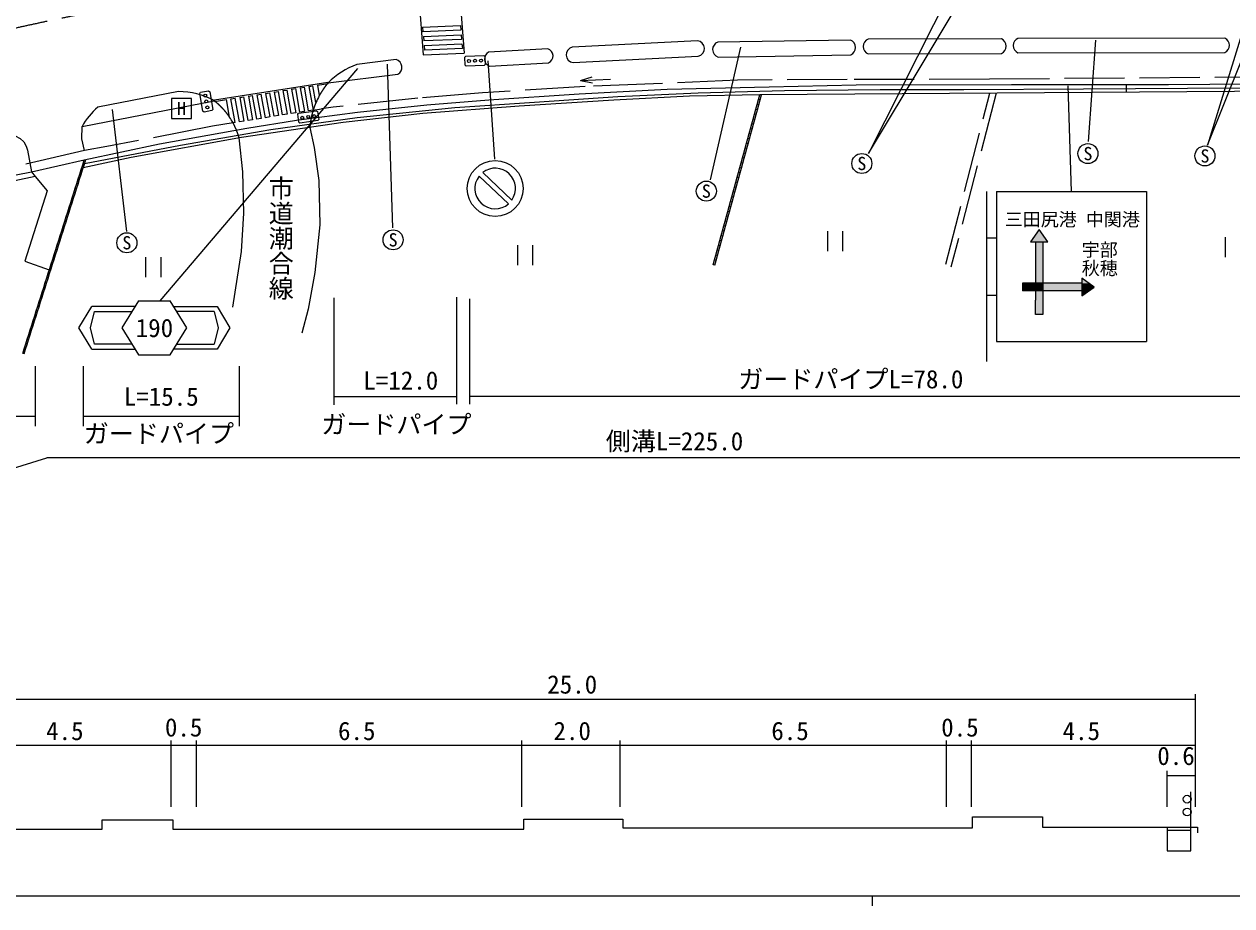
# Model space of a CAD drawing. Units: millimetres, scale not verified, with parts at other scales. Extents: x 40000 to 680000, y 20000 to 380000.
# Drawn here: x 183313 to 303914, y 204000 to 292028 of the extents above; entities that cross this region are included whole.
import ezdxf
from ezdxf.enums import TextEntityAlignment as Align

# ---------------------------------------------------------------- set-up
doc = ezdxf.new("R2010")
doc.units = ezdxf.units.MM
doc.header["$LTSCALE"] = 1000
doc.linetypes.add('CHAIN', pattern=[18.5, 12, -1.5, 3.5, -1.5])
doc.linetypes.add('DASHED', pattern=[7.5, 6, -1.5])
for name, color, linetype, lineweight in [('M-BGD', 7, 'Continuous', 13), ('M-BGD-EXST', 7, 'Continuous', 13), ('M-BGD-RSTR', 7, 'Continuous', 13), ('M-BMK', 2, 'CHAIN', 13), ('M-BMK-HTXT', 7, 'Continuous', 13), ('M-STR-HTXT', 7, 'Continuous', 13), ('M-STR-STRC', 7, 'Continuous', 13), ('M-TTL-BAND', 7, 'Continuous', 25)]:
    doc.layers.add(name, color=color, linetype=linetype, lineweight=lineweight)
doc.styles.add('@ＭＳ ゴシック', font='')
doc.styles.add('ＭＳ ゴシック', font='')
doc.styles.get('@ＭＳ ゴシック').set_extended_font_data('@MS Gothic')
doc.styles.get('ＭＳ ゴシック').set_extended_font_data('MS Gothic')

msp = doc.modelspace()

# ---------------------------------------------------------------- hatches: boundary and pattern name
at = {"layer": 'M-STR-STRC'}
for points in [[(284673, 271535), (283798, 270285), (284298, 270285), (285048, 270285), (285548, 270285)], [(285048, 270285), (284298, 270285), (284298, 266160), (285048, 266160)], [(288923, 266660), (288923, 266160), (288923, 265410), (288923, 264910), (290173, 265785)], [(284298, 265410), (284298, 266160), (283003, 266160), (283003, 265410)], [(285048, 266160), (284298, 266160), (284298, 265410), (285048, 265410)], [(285048, 265410), (284298, 265410), (284298, 263035), (285048, 263035)], [(288923, 266160), (285048, 266160), (285048, 265410), (288923, 265410)], [(290173, 265785), (289637, 266160), (288923, 266160), (288923, 265410), (288923, 264910)]]:
    msp.add_hatch(color=256, dxfattribs=at).paths.add_polyline_path(points)

# ---------------------------------------------------------------- linework, layer by layer
at = {"layer": 'M-BGD'}
for p, q in [((235595, 289552), (229694, 289226)), ((250550, 290378), (238046, 289735)), ((265840, 290442), (252581, 290237)), ((280896, 290575), (267586, 290540)), ((303213, 290633), (282553, 290609)), ((220446, 288486), (216533, 288001)), ((238125, 288197), (250629, 288840)), ((252604, 288747), (265863, 288953)), ((267590, 289060), (280900, 289095)), ((282555, 289169), (303215, 289193)), ((229770, 287849), (235671, 288174)), ((213661, 286163), (220627, 287028)), ((238862, 286419), (240051, 286760)), ((238862, 286419), (241860, 286522)), ((238862, 286419), (240071, 286160)), ((293373, 285999), (293367, 285224)), ((198729, 285303), (190671, 283736)), ((256655, 284499), (256788, 284984)), ((256800, 284459), (256944, 284985)), ((189093, 281809), (202296, 284377)), ((256256, 283043), (256389, 283528)), ((256389, 283528), (256522, 284014)), ((256533, 283489), (256389, 283528)), ((256400, 283004), (256533, 283489)), ((256522, 284014), (256655, 284499)), ((256667, 283974), (256522, 284014)), ((256533, 283489), (256667, 283974)), ((256800, 284459), (256655, 284499)), ((256667, 283974), (256800, 284459)), ((255989, 282073), (256123, 282558)), ((256123, 282558), (256256, 283043)), ((256267, 282518), (256123, 282558)), ((256134, 282033), (256267, 282518)), ((256400, 283004), (256256, 283043)), ((256267, 282518), (256400, 283004)), ((255590, 280617), (255723, 281102)), ((255723, 281102), (255856, 281588)), ((255868, 281063), (255723, 281102)), ((255735, 280577), (255868, 281063)), ((255856, 281588), (255989, 282073)), ((256001, 281548), (255856, 281588)), ((255868, 281063), (256001, 281548)), ((256134, 282033), (255989, 282073)), ((256001, 281548), (256134, 282033)), ((255324, 279647), (255457, 280132)), ((255457, 280132), (255590, 280617)), ((255602, 280092), (255457, 280132)), ((255469, 279607), (255602, 280092)), ((255735, 280577), (255590, 280617)), ((255602, 280092), (255735, 280577)), ((254925, 278191), (255058, 278676)), ((255058, 278676), (255191, 279161)), ((255202, 278636), (255058, 278676)), ((255069, 278151), (255202, 278636)), ((255191, 279161), (255324, 279647)), ((255335, 279122), (255191, 279161)), ((255202, 278636), (255335, 279122)), ((255469, 279607), (255324, 279647)), ((255335, 279122), (255469, 279607)), ((188860, 277056), (189010, 277527)), ((189003, 277010), (189153, 277481)), ((189010, 277527), (189159, 277998)), ((189153, 277481), (189010, 277527)), ((189153, 277481), (189302, 277953)), ((189159, 277998), (189309, 278469)), ((189302, 277953), (189159, 277998)), ((189302, 277953), (189478, 278506)), ((254658, 277220), (254792, 277706)), ((254792, 277706), (254925, 278191)), ((254936, 277666), (254792, 277706)), ((254803, 277181), (254936, 277666)), ((255069, 278151), (254925, 278191)), ((254936, 277666), (255069, 278151)), ((188560, 276114), (188710, 276585)), ((188703, 276068), (188853, 276539)), ((188710, 276585), (188860, 277056)), ((188853, 276539), (188710, 276585)), ((188853, 276539), (189003, 277010)), ((189003, 277010), (188860, 277056)), ((254259, 275765), (254392, 276250)), ((254392, 276250), (254525, 276735)), ((254537, 276210), (254392, 276250)), ((254404, 275725), (254537, 276210)), ((254525, 276735), (254658, 277220)), ((254670, 276696), (254525, 276735)), ((254537, 276210), (254670, 276696)), ((254803, 277181), (254658, 277220)), ((254670, 276696), (254803, 277181)), ((188111, 274700), (188261, 275172)), ((188254, 274655), (188403, 275126)), ((188261, 275172), (188410, 275643)), ((188403, 275126), (188261, 275172)), ((188403, 275126), (188553, 275597)), ((188410, 275643), (188560, 276114)), ((188553, 275597), (188410, 275643)), ((188553, 275597), (188703, 276068)), ((188703, 276068), (188560, 276114)), ((253993, 274794), (254126, 275280)), ((254126, 275280), (254259, 275765)), ((254271, 275240), (254126, 275280)), ((254138, 274755), (254271, 275240)), ((254404, 275725), (254259, 275765)), ((254271, 275240), (254404, 275725)), ((187811, 273758), (187961, 274229)), ((187954, 273713), (188104, 274184)), ((187961, 274229), (188111, 274700)), ((188104, 274184), (187961, 274229)), ((188104, 274184), (188254, 274655)), ((188254, 274655), (188111, 274700)), ((253594, 273339), (253727, 273824)), ((253727, 273824), (253860, 274309)), ((253871, 273784), (253727, 273824)), ((253738, 273299), (253871, 273784)), ((253860, 274309), (253993, 274794)), ((254004, 274269), (253860, 274309)), ((253871, 273784), (254004, 274269)), ((254138, 274755), (253993, 274794)), ((254004, 274269), (254138, 274755)), ((187362, 272345), (187511, 272816)), ((187505, 272300), (187654, 272771)), ((187511, 272816), (187661, 273287)), ((187654, 272771), (187511, 272816)), ((187654, 272771), (187804, 273242)), ((187661, 273287), (187811, 273758)), ((187804, 273242), (187661, 273287)), ((187804, 273242), (187954, 273713)), ((187954, 273713), (187811, 273758)), ((253327, 272368), (253461, 272853)), ((253461, 272853), (253594, 273339)), ((253605, 272814), (253461, 272853)), ((253472, 272328), (253605, 272814)), ((253738, 273299), (253594, 273339)), ((253605, 272814), (253738, 273299)), ((186912, 270932), (187062, 271403)), ((187055, 270886), (187205, 271357)), ((187062, 271403), (187212, 271874)), ((187205, 271357), (187062, 271403)), ((187205, 271357), (187355, 271828)), ((187212, 271874), (187362, 272345)), ((187355, 271828), (187212, 271874)), ((187355, 271828), (187505, 272300)), ((187505, 272300), (187362, 272345)), ((252928, 270912), (253061, 271398)), ((253061, 271398), (253194, 271883)), ((253206, 271358), (253061, 271398)), ((253073, 270873), (253206, 271358)), ((253194, 271883), (253327, 272368)), ((253339, 271843), (253194, 271883)), ((253206, 271358), (253339, 271843)), ((253472, 272328), (253327, 272368)), ((253339, 271843), (253472, 272328)), ((186613, 269990), (186762, 270461)), ((186755, 269944), (186905, 270415)), ((186762, 270461), (186912, 270932)), ((186905, 270415), (186762, 270461)), ((186905, 270415), (187055, 270886)), ((187055, 270886), (186912, 270932)), ((252662, 269942), (252795, 270427)), ((252795, 270427), (252928, 270912)), ((252940, 270388), (252795, 270427)), ((252807, 269902), (252940, 270388)), ((253073, 270873), (252928, 270912)), ((252940, 270388), (253073, 270873)), ((186163, 268576), (186313, 269047)), ((186306, 268531), (186456, 269002)), ((186313, 269047), (186463, 269518)), ((186456, 269002), (186313, 269047)), ((186456, 269002), (186606, 269473)), ((186463, 269518), (186613, 269990)), ((186606, 269473), (186463, 269518)), ((186606, 269473), (186755, 269944)), ((186755, 269944), (186613, 269990)), ((252263, 268486), (252396, 268972)), ((252396, 268972), (252529, 269457)), ((252540, 268932), (252396, 268972)), ((252529, 269457), (252662, 269942)), ((252673, 269417), (252529, 269457)), ((252540, 268932), (252673, 269417)), ((252807, 269902), (252662, 269942)), ((252673, 269417), (252807, 269902)), ((185863, 267634), (186013, 268105)), ((186006, 267589), (186156, 268060)), ((186013, 268105), (186163, 268576)), ((186156, 268060), (186013, 268105)), ((186156, 268060), (186306, 268531)), ((186306, 268531), (186163, 268576)), ((252129, 268001), (252263, 268486)), ((252274, 267961), (252129, 268001)), ((252407, 268447), (252263, 268486)), ((252274, 267961), (252407, 268447)), ((252407, 268447), (252540, 268932)), ((185414, 266221), (185564, 266692)), ((185557, 266175), (185707, 266647)), ((185564, 266692), (185714, 267163)), ((185707, 266647), (185564, 266692)), ((185707, 266647), (185857, 267118)), ((185714, 267163), (185863, 267634)), ((185857, 267118), (185714, 267163)), ((185857, 267118), (186006, 267589)), ((186006, 267589), (185863, 267634)), ((185114, 265279), (185264, 265750)), ((185257, 265233), (185407, 265704)), ((185264, 265750), (185414, 266221)), ((185407, 265704), (185264, 265750)), ((185407, 265704), (185557, 266175)), ((185557, 266175), (185414, 266221)), ((184665, 263865), (184815, 264337)), ((184808, 263820), (184958, 264291)), ((184815, 264337), (184964, 264808)), ((184958, 264291), (184815, 264337)), ((184958, 264291), (185107, 264762)), ((184964, 264808), (185114, 265279)), ((185107, 264762), (184964, 264808)), ((185107, 264762), (185257, 265233)), ((185257, 265233), (185114, 265279)), ((184215, 262452), (184365, 262923)), ((184365, 262923), (184515, 263394)), ((184508, 262878), (184365, 262923)), ((184508, 262878), (184658, 263349)), ((184515, 263394), (184665, 263865)), ((184658, 263349), (184515, 263394)), ((184658, 263349), (184808, 263820)), ((184808, 263820), (184665, 263865)), ((183916, 261510), (184066, 261981)), ((184059, 261465), (184209, 261936)), ((184066, 261981), (184215, 262452)), ((184209, 261936), (184066, 261981)), ((184209, 261936), (184358, 262407)), ((184358, 262407), (184215, 262452)), ((184358, 262407), (184508, 262878)), ((183466, 260097), (183616, 260568)), ((183609, 260051), (183759, 260522)), ((183616, 260568), (183766, 261039)), ((183759, 260522), (183616, 260568)), ((183759, 260522), (183909, 260994)), ((183766, 261039), (183916, 261510)), ((183909, 260994), (183766, 261039)), ((183909, 260994), (184059, 261465)), ((184059, 261465), (183916, 261510)), ((183167, 259155), (183316, 259626)), ((183310, 259109), (183459, 259580)), ((183316, 259626), (183466, 260097)), ((183459, 259580), (183316, 259626)), ((183459, 259580), (183609, 260051)), ((183609, 260051), (183466, 260097)), ((300247, 225140), (300247, 213883)), ((300247, 219998), (175370, 219998)), ((198007, 213883), (198007, 220498)), ((200519, 213883), (200519, 220498)), ((233015, 213883), (233015, 220498)), ((242843, 213883), (242843, 220498)), ((275426, 213883), (275426, 220498)), ((277910, 213883), (277910, 220498)), ((297429, 217494), (297429, 213883)), ((300247, 216994), (297429, 216994)), ((299823, 211865), (299823, 215373)), ((297441, 211540), (299823, 211540))]:
    msp.add_line(p, q, dxfattribs=at)
at = {"layer": 'M-BGD', "linetype": 'DASHED'}
for p, q in [((275354, 268058), (279750, 285135)), ((280371, 285139), (275866, 267770)), ((212159, 283436), (213021, 283571))]:
    msp.add_line(p, q, dxfattribs=at)
at = {"layer": 'M-BGD'}
for points in [[(184035, 277300), (189309, 278469), (196825, 280094), (205560, 281657), (210522, 282426), (216601, 283245), (223524, 283989), (229703, 284461), (238735, 285056), (247519, 285528), (257717, 285776), (266402, 285974), (281910, 285999), (297592, 285999), (309999, 286098), (322976, 286148), (333249, 285900), (334250, 285834)], [(256788, 284984), (249744, 284827), (242190, 284425), (232751, 283842), (223137, 283100), (215178, 282220), (205001, 280712), (193988, 278713), (189220, 277694)], [(189352, 278108), (198933, 279936), (207935, 281512), (216573, 282695), (226312, 283714), (234279, 284239), (242600, 284803), (250607, 285158), (259230, 285407), (268785, 285499), (277146, 285499), (289103, 285578), (299498, 285643), (309171, 285656), (313518, 282966)], [(334718, 282837), (313013, 282969), (308917, 285326), (256788, 284984)], [(211843, 281726), (212288, 279727), (212742, 276418), (212842, 271987), (212351, 267243), (211674, 263579), (211033, 261189)], [(204157, 263770), (205012, 269331), (205236, 273170), (205163, 277271), (204783, 280673)], [(161051, 271569), (165185, 272792), (174017, 275084), (181141, 276712), (184035, 277300), (184420, 276814), (179230, 275720), (172691, 274130), (165102, 272070)], [(184420, 276814), (185598, 275387), (183388, 268354), (185821, 267500)], [(175370, 213883), (175370, 224640), (300247, 224640)], [(175620, 210965), (175620, 211656), (191118, 211656), (191118, 212595), (198174, 212595), (198174, 211664), (233198, 211664), (233198, 212656), (243094, 212656), (243094, 211800), (278025, 211800), (278025, 212899), (285017, 212899), (285017, 211865), (300474, 211865), (300474, 211298)], [(297441, 211865), (297441, 209497), (299823, 209497), (299823, 211865)]]:
    msp.add_lwpolyline(points, dxfattribs=at)
at = {"layer": 'M-BGD', "linetype": 'DASHED'}
for points in [[(308205, 286761), (279698, 286529), (265511, 286500), (254554, 286442), (246148, 286079), (239331, 285804)], [(239331, 285804), (229069, 285169), (222639, 284639), (214159, 283740), (213021, 283571)], [(175761, 280216), (180402, 281252), (181548, 281117), (182402, 280870), (182906, 280600), (183269, 280266), (183503, 279861), (183661, 279454), (184035, 277300)], [(204171, 282176), (202107, 281827), (191576, 279799), (189338, 279403), (189084, 280563), (189093, 281809)], [(189338, 279403), (178997, 277016), (168283, 274336), (160849, 272241), (148227, 268301), (137052, 264074), (135111, 263323)]]:
    msp.add_lwpolyline(points, dxfattribs=at)
at = {"layer": 'M-BGD'}
for centre in [(299448, 214654), (299448, 213375)]:
    msp.add_circle(centre, 388, dxfattribs=at)
for centre, radius, start, end in [((235411, 288851), 725, 291.01261, 75.30808), ((238218, 288973), 781, 102.70583, 263.17888), ((250463, 289602), 780, 282.25331, 83.63065), ((252851, 289496), 788, 110.01359, 251.7638), ((265527, 289693), 812, 294.41229, 67.3651), ((267887, 289801), 798, 112.15831, 248.14598), ((280556, 289834), 815, 294.95173, 65.35179), ((282870, 289889), 786, 113.7604, 246.37648), ((302882, 289913), 793, 294.80269, 65.33498), ((220263, 287723), 785, 297.65482, 76.49223), ((230046, 288555), 758, 117.64629, 248.67435), ((219252, 280587), 7897, 110.14143, 135.07825), ((198703, 277873), 7430, 61.08491, 89.80122), ((194788, 278754), 6463, 129.56303, 151.78371)]:
    msp.add_arc(centre, radius, start, end, dxfattribs=at)
at = {"layer": 'M-BGD', "linetype": 'DASHED'}
for centre, radius, start, end in [((219617, 281132), 7797, 139.81507, 151.19136), ((197955, 278774), 7087, 34.18609, 52.23761), ((219617, 281132), 7797, 156.8, 175.63097), ((197956, 278774), 7087, 15.5429, 28.71591)]:
    msp.add_arc(centre, radius, start, end, dxfattribs=at)
at = {"layer": 'M-BGD-EXST'}
for p, q in [((254859, 289736), (251819, 276490)), ((290301, 290417), (289558, 280325)), ((227321, 288739), (227417, 288843)), ((227349, 287940), (227321, 288739)), ((227417, 288843), (229216, 288905)), ((229216, 288905), (229320, 288809)), ((229320, 288809), (229347, 288009)), ((229630, 288360), (230294, 278538)), ((219559, 288044), (220108, 271678)), ((227452, 287843), (227349, 287940)), ((229251, 287906), (227452, 287843)), ((229347, 288009), (229251, 287906)), ((200854, 285107), (200935, 285222)), ((201166, 283334), (200854, 285107)), ((200935, 285222), (201723, 285361)), ((201723, 285361), (201839, 285280)), ((201839, 285280), (202151, 283508)), ((192105, 283510), (193518, 271311)), ((202151, 283508), (202070, 283392)), ((201282, 283253), (201166, 283334)), ((202070, 283392), (201282, 283253)), ((210633, 283025), (210718, 283138)), ((210745, 282233), (210633, 283025)), ((210718, 283138), (212501, 283389)), ((210857, 282148), (210745, 282233)), ((212640, 282399), (210857, 282148)), ((212501, 283389), (212614, 283304)), ((212614, 283304), (212725, 282512)), ((212725, 282512), (212640, 282399)), ((228737, 276850), (231680, 274095)), ((229121, 277234), (232011, 274464)), ((263542, 271352), (263542, 269352)), ((265042, 271352), (265042, 269352)), ((303246, 270769), (303246, 268769)), ((232570, 269954), (232570, 267954)), ((234070, 269954), (234070, 267954)), ((195447, 268776), (195447, 266776)), ((196947, 268776), (196947, 266776))]:
    msp.add_line(p, q, dxfattribs=at)
for points in [[(279000, 301672), (267615, 279127), (278852, 297820)], [(307859, 300723), (301476, 279945), (308353, 297060)]]:
    msp.add_lwpolyline(points, dxfattribs=at)
msp.add_lwpolyline([(198028, 282608), (200028, 282608), (200028, 284608), (198028, 284608)], close=True, dxfattribs=at)
for centre, radius in [((227734, 288353), 149), ((228334, 288374), 150), ((228934, 288395), 150), ((201398, 284898), 149), ((201503, 284307), 150), ((201607, 283716), 150), ((211085, 282685), 149), ((211679, 282768), 150), ((212273, 282852), 150), ((289542, 279104), 1000), ((301225, 278869), 1000), ((266964, 278118), 1000), ((230349, 275622), 2797), ((251435, 275357), 1000), ((220154, 270493), 1000), ((193570, 270201), 1000)]:
    msp.add_circle(centre, radius, dxfattribs=at)
for start, end in [(325.14547, 127.28805), (142.69605, 311.06513)]:
    msp.add_arc((230349, 275622), 2026, start, end, dxfattribs=at)
at = {"layer": 'M-BGD-RSTR'}
msp.add_line((287904, 275334), (287584, 285860), dxfattribs=at)
at = {"layer": 'M-BMK'}
msp.add_arc((258649, -52504), 352466, 87.73703, 103.8258, dxfattribs=at)
at = {"layer": 'M-BMK-HTXT'}
for p, q in [((184420, 257879), (184420, 251879)), ((189220, 257879), (189220, 251879)), ((204783, 257879), (204783, 251879)), ((165102, 252879), (184420, 252879)), ((189220, 252879), (204783, 252879))]:
    msp.add_line(p, q, dxfattribs=at)
at = {"layer": 'M-STR-HTXT'}
for p, q in [((214236, 264706), (214236, 254026)), ((226501, 264758), (226501, 254077)), ((227778, 264604), (227778, 254077)), ((226501, 254821), (214236, 254821)), ((307006, 254852), (227778, 254852)), ((125123, 230051), (185576, 248727)), ((308443, 248727), (185576, 248727))]:
    msp.add_line(p, q, dxfattribs=at)
at = {"layer": 'M-STR-STRC'}
for p, q in [((221742, 306943), (223172, 288978)), ((225886, 306379), (227259, 289145)), ((223104, 291726), (226890, 291881)), ((226890, 291881), (226927, 291416)), ((223104, 291726), (223141, 291261)), ((226927, 291416), (223141, 291261)), ((223177, 290812), (226963, 290967)), ((223177, 290812), (223214, 290347)), ((226963, 290967), (227000, 290501)), ((227000, 290501), (223214, 290347)), ((223250, 289898), (227036, 290053)), ((223250, 289898), (223287, 289433)), ((227073, 289587), (223287, 289433)), ((227036, 290053), (227073, 289587)), ((223172, 288978), (227259, 289145)), ((216592, 287590), (196865, 264400)), ((202309, 284468), (213651, 286245)), ((211737, 285794), (212155, 285859)), ((212451, 284203), (212155, 285859)), ((212599, 285929), (213674, 286097)), ((212599, 285929), (212785, 284889)), ((213651, 286245), (213674, 286097)), ((203950, 284574), (204395, 284643)), ((204816, 282286), (204395, 284643)), ((204840, 284713), (205257, 284778)), ((204840, 284713), (205261, 282355)), ((205679, 282421), (205257, 284778)), ((205702, 284848), (206119, 284914)), ((205702, 284848), (206123, 282490)), ((206541, 282556), (206119, 284914)), ((206564, 284983), (206982, 285049)), ((206564, 284983), (206986, 282625)), ((207403, 282691), (206982, 285049)), ((207426, 285118), (207844, 285184)), ((207426, 285118), (207848, 282761)), ((208265, 282826), (207844, 285184)), ((208288, 285253), (208706, 285319)), ((208288, 285253), (208710, 282896)), ((209127, 282961), (208706, 285319)), ((209151, 285388), (209568, 285454)), ((209151, 285388), (209572, 283031)), ((209990, 283096), (209568, 285454)), ((210013, 285524), (210430, 285589)), ((210013, 285524), (210434, 283166)), ((210852, 283231), (210430, 285589)), ((210875, 285659), (211292, 285724)), ((210875, 285659), (211297, 283301)), ((211714, 283366), (211292, 285724)), ((211737, 285794), (212159, 283436)), ((202309, 284468), (202333, 284320)), ((202333, 284320), (203506, 284504)), ((203818, 282756), (203506, 284504)), ((204373, 282211), (203950, 284574)), ((212159, 283436), (211714, 283366)), ((204373, 282211), (204171, 282179)), ((205261, 282355), (204816, 282286)), ((206123, 282490), (205679, 282421)), ((206986, 282625), (206541, 282556)), ((207848, 282761), (207403, 282691)), ((208710, 282896), (208265, 282826)), ((209572, 283031), (209127, 282961)), ((210434, 283166), (209990, 283096)), ((211297, 283301), (210852, 283231)), ((279404, 275334), (279404, 258334)), ((280404, 275334), (280404, 260334)), ((280404, 275334), (295404, 275334)), ((295404, 275334), (295404, 260334)), ((284673, 271535), (283798, 270285)), ((285548, 270285), (284673, 271535)), ((279404, 270709), (280404, 270709)), ((283798, 270285), (285548, 270285)), ((284298, 270285), (284298, 264469)), ((285048, 270285), (285048, 263035)), ((288923, 266660), (288923, 264910)), ((290173, 265785), (288923, 266660)), ((288923, 266160), (283003, 266160)), ((283003, 266160), (283003, 265410)), ((288923, 265410), (283003, 265410)), ((288923, 264910), (290173, 265785)), ((194741, 264400), (193082, 261700)), ((194741, 264400), (197904, 264400)), ((199562, 261700), (197904, 264400)), ((279404, 264959), (280404, 264959)), ((284298, 263035), (284298, 264469)), ((188778, 261700), (190066, 263830)), ((189947, 261700), (190348, 263330)), ((194391, 263830), (190066, 263830)), ((190348, 263330), (194084, 263330)), ((198254, 263830), (202578, 263830)), ((202296, 263330), (198561, 263330)), ((202296, 263330), (202698, 261700)), ((202578, 263830), (203866, 261700)), ((285048, 263035), (284298, 263035)), ((190066, 259569), (188778, 261700)), ((190348, 260069), (189947, 261700)), ((193082, 261700), (194741, 259000)), ((197904, 259000), (199562, 261700)), ((202698, 261700), (202296, 260069)), ((203866, 261700), (202578, 259569)), ((190066, 259569), (194391, 259569)), ((194084, 260069), (190348, 260069)), ((202578, 259569), (198254, 259569)), ((198561, 260069), (202296, 260069)), ((280404, 260334), (295404, 260334)), ((194741, 259000), (197904, 259000))]:
    msp.add_line(p, q, dxfattribs=at)
for centre, radius, start, end in [((219614, 281134), 7794, 151.19071, 156.8022), ((197954, 278773), 7089, 28.71619, 34.18399)]:
    msp.add_arc(centre, radius, start, end, dxfattribs=at)
at = {"layer": 'M-TTL-BAND'}
for p, q in [((40000, 205000), (579000, 205000)), ((268000, 205000), (268000, 204000))]:
    msp.add_line(p, q, dxfattribs=at)

# ---------------------------------------------------------------- texts
at = {"layer": 'M-BGD', "style": 'ＭＳ ゴシック'}
for s, p in [('25.0', (238041, 224640)), ('4.5', (187376, 219998)), ('0.5', (199241, 220354)), ('6.5', (216528, 219998)), ('2.0', (238041, 219998)), ('6.5', (259795, 219998)), ('0.5', (276760, 220351)), ('4.5', (288882, 219998)), ('0.6', (298339, 217509))]:
    msp.add_text(s, height=1833, dxfattribs=at).set_placement(p, align=Align.BOTTOM_CENTER)
at = {"layer": 'M-BGD-EXST', "style": 'ＭＳ ゴシック'}
for s, p in [('H', (199028, 283608)), ('S', (266964, 278118)), ('S', (289542, 279104)), ('S', (301225, 278869)), ('S', (251435, 275357)), ('S', (193570, 270201)), ('S', (220154, 270493))]:
    msp.add_text(s, height=1320, dxfattribs=at).set_placement(p, align=Align.MIDDLE_CENTER)
at = {"layer": 'M-BMK-HTXT', "style": '@ＭＳ ゴシック'}
msp.add_text('市道潮合線', height=1833, rotation=270, dxfattribs=at).set_placement((207486, 276912), align=Align.BOTTOM_LEFT)
at = {"layer": 'M-BMK-HTXT', "style": 'ＭＳ ゴシック'}
msp.add_text('L=15.5', height=1833, dxfattribs=at).set_placement((197002, 253379), align=Align.BOTTOM_CENTER)
at = {"layer": 'M-STR-HTXT', "style": 'ＭＳ ゴシック'}
for s, p in [('L=12.0', (220925, 256456)), ('ガードパイプL=78.0', (265864, 256583)), ('ガードパイプ', (196770, 251147)), ('ガードパイプ', (220483, 252070)), ('側溝L=225.0', (248258, 250389))]:
    msp.add_text(s, height=1833, dxfattribs=at).set_placement(p, align=Align.MIDDLE_CENTER)
at = {"layer": 'M-STR-STRC', "style": 'ＭＳ ゴシック'}
for s, height, p in [('三田尻港 中関港', 1320, (287979, 272535)), ('宇部', 1320, (290723, 269501)), ('秋穂', 1320, (290723, 267660)), ('190', 1833, (196322, 261700))]:
    msp.add_text(s, height=height, dxfattribs=at).set_placement(p, align=Align.MIDDLE_CENTER)

doc.saveas('drawing.dxf')
